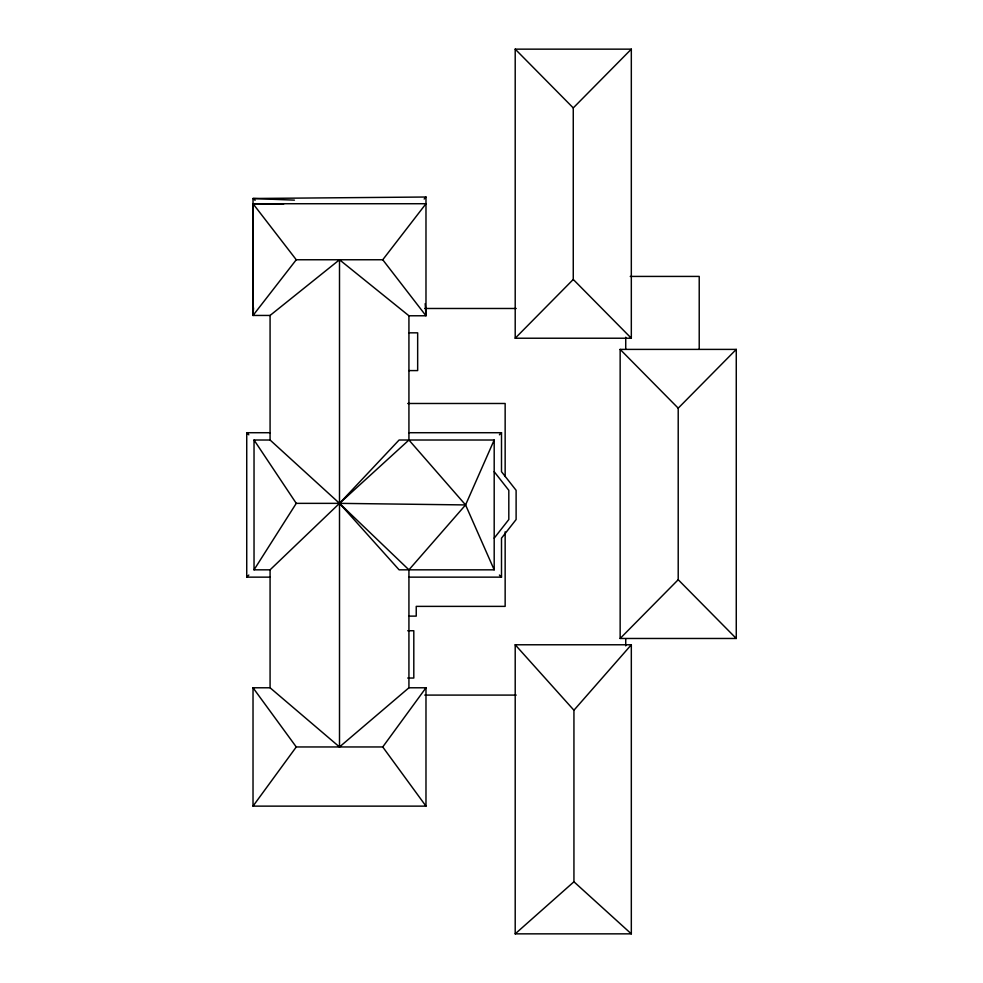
<?xml version="1.0" encoding="UTF-8"?>
<svg xmlns="http://www.w3.org/2000/svg" width="983" height="983" viewBox="0 0 983 983"><rect width="100%" height="100%" fill="white"/><g stroke="black" fill="none" stroke-linecap="round" stroke-linejoin="round"><path stroke-width="1.47" d="M253.024 315.445L253.024 198.492L425.983 197.018L425.983 315.776L408.928 315.776L339.504 259.758L270.079 315.445L253.024 315.445L253.024 203.727L425.983 203.727L382.743 259.758L296.264 259.758L253.024 315.445L253.528 307.863M408.928 569.833L465.573 504.93L494.191 440.015L399.11 440.015L339.504 503.357L270.079 569.833L254.032 569.833L254.032 440.015L270.079 440.015L339.504 503.357L408.928 569.833L408.928 687.781L339.504 746.957L270.079 687.781L253.024 687.781L253.024 806.134L425.983 806.134L425.983 687.781L408.928 687.781M254.032 569.833L296.264 503.357L339.504 503.357L465.573 504.93L494.191 569.833L399.11 569.833L339.504 503.357L408.928 440.015L408.928 315.776M253.024 806.134L296.264 746.957L382.743 746.957L425.983 687.781M494.191 538.168L508.813 519.54L508.813 490.308L494.191 471.693M631.319 933.85L573.937 881.776L573.937 710.23L631.319 644.774L515.203 644.774L515.203 933.85L631.319 933.85L631.319 644.774M424.164 199.033L425.983 197.018M515.203 338.226L573.261 279.455L573.261 107.921L631.319 49.15L515.203 49.15L515.203 338.226L631.319 338.226L631.319 49.15M620.15 638.471L678.209 579.712L678.209 408.166L736.267 349.395L620.15 349.395L620.15 638.471L736.267 638.471L736.267 349.395M270.079 577.144L246.733 577.144L248.822 575.055M499.413 434.805L501.502 432.717L501.502 471.693L516.112 490.308L516.112 519.54L501.502 538.168L501.502 577.144L408.928 577.144M515.203 933.85L573.937 881.776M630.25 276.42L699.22 276.42L699.22 348.744M424.767 308.478L516.21 308.478M408.916 332.832L417.664 332.832L417.664 370.591L408.916 370.591M407.712 403.485L505.151 403.485L505.151 476.522M246.733 577.144L246.733 432.717L270.079 432.717M408.928 432.717L501.502 432.717M408.928 616.12L416.239 616.12L416.239 606.376L505.151 606.376L505.151 531.815M407.712 630.742L413.806 630.742L413.806 678.037L407.712 678.037M424.767 695.092L516.21 695.092M283.706 203.972L253.024 203.727L296.264 259.758M294.433 200.139L253.024 198.492L255.113 200.286M499.413 575.055L501.502 577.144M246.733 432.717L248.822 434.805M515.203 49.15L573.261 107.921M573.261 279.455L631.319 338.226M620.15 349.395L678.209 408.166M678.209 579.712L736.267 638.471M515.203 644.774L573.937 710.23M408.928 440.015L465.573 504.93M382.743 259.758L425.983 315.776L425.184 303.649M382.743 746.957L425.983 806.134M253.024 687.781L296.264 746.957M254.032 440.015L296.264 503.357M625.729 337.23L625.729 348.928M625.729 638.778L625.729 645.88M494.191 440.015L494.191 569.833M339.504 259.758L339.504 746.957M270.079 315.445L270.079 440.015M270.079 569.833L270.079 687.781"/></g></svg>
